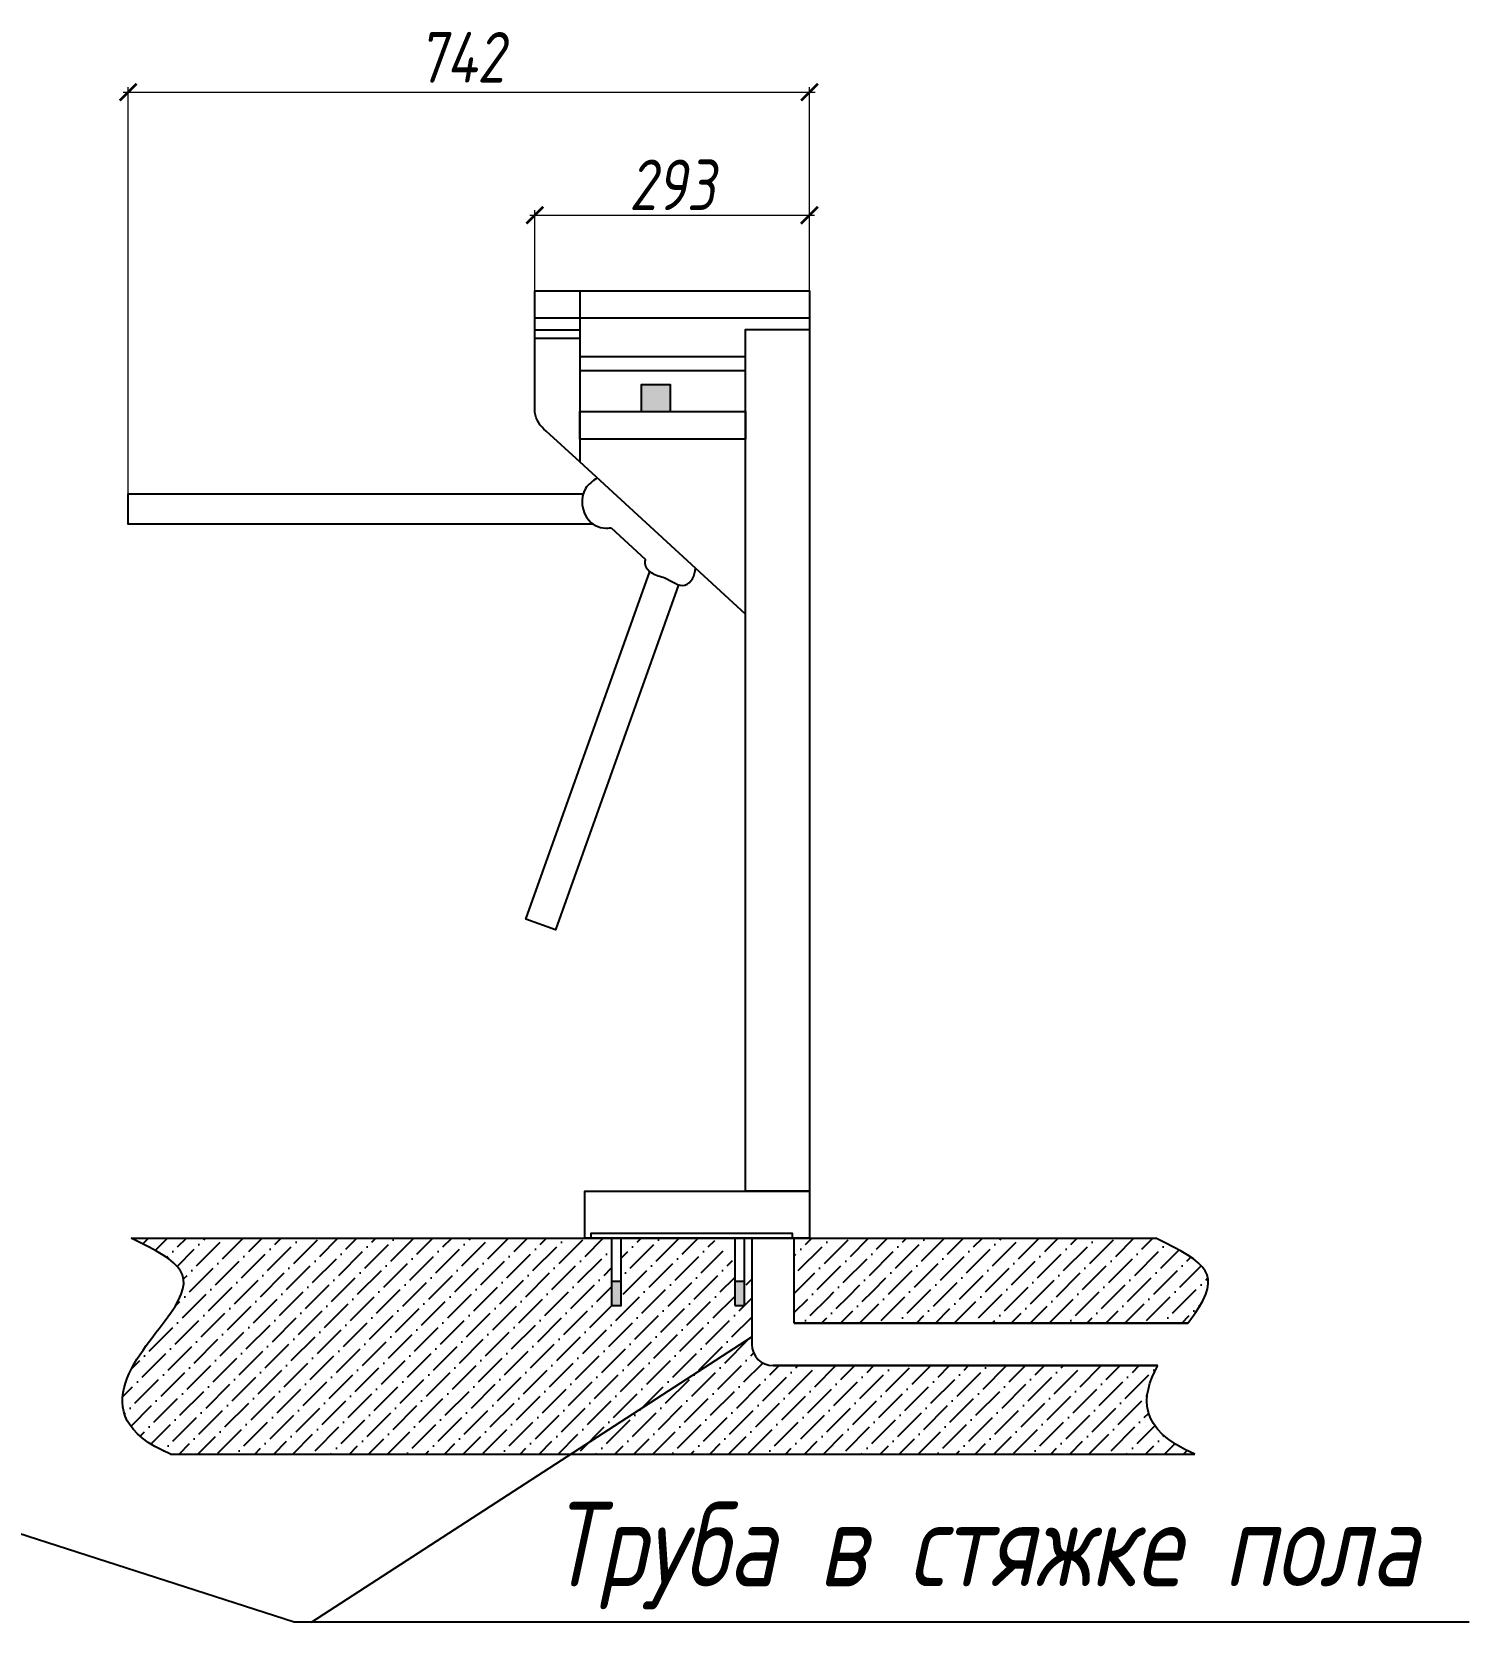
# Model space of a CAD drawing. Header units: millimetres. Extents: x 4247 to 622543, y -201358 to 142419.
# Drawn here: x 281489 to 290003, y -142979 to -133560 of the extents above; entities that cross this region are included whole.
import ezdxf

# ---------------------------------------------------------------- set-up
doc = ezdxf.new("R2010")
doc.units = ezdxf.units.MM
doc.layers.get('DEFPOINTS').update_dxf_attribs({"color": 252, "lineweight": 9})
doc.layers.add('ПОЛЫ', color=7, linetype='Continuous')
doc.layers.add('Чертёжик', color=7, linetype='Continuous')
doc.layers.add('экспликация_назначение_отделка', color=12, linetype='Continuous', lineweight=15)
doc.styles.add('RUSS', font='isocpeur.ttf', dxfattribs={"width": 0.8, "oblique": 10})
doc.styles.add('М2', font='isocpeui.ttf', dxfattribs={"width": 0.8})
doc.dimstyles.new('300 мм М100', dxfattribs={"dimscale": 0, "dimtxt": 300, "dimasz": 100, "dimexe": 30, "dimexo": 0, "dimgap": 30, "dimtad": 1, "dimdec": 0, "dimrnd": 5, "dimzin": 0, "dimdsep": 46, "dimtxsty": 'RUSS', "dimblk": 'ARCHTICK', "dimcen": 0, "dimdle": 30, "dimclrd": 256, "dimclre": 256, "dimclrt": 256, "dimadec": 0, "dimazin": 0, "dimtfac": 1, "dimtdec": 0, "dimtofl": 0, "dimtmove": 1, "dimatfit": 3, "dimfxl": 1, "dimtolj": 1, "dimtzin": 0, "dimlwd": 0, "dimlwe": 0, "dimarcsym": 0})
pattern_1 = [(45, (415064.17, -357152.8), (42.09495, 154.348152), [198.4375, -39.6875, 0, -39.6875])]

# ---------------------------------------------------------------- blocks, each defined once
blk = doc.blocks.new('_ArchTick')
at = {"color": 0, "linetype": 'ByBlock', "const_width": 0.15}
blk.add_lwpolyline([(-0.5, -0.5), (0.5, 0.5)], dxfattribs=at)
blk = doc.blocks.new('*D479')
at = {"layer": 'DEFPOINTS', "color": 0, "transparency": 16777216}
for p in [(286095, -134646.2), (284468.8, -135094.9), (286095, -135094.9)]:
    blk.add_point(p, dxfattribs=at)
at = {"layer": 'Чертёжик', "lineweight": 0, "transparency": 16777216}
for p, q in [((284438.8, -134646.2), (286125, -134646.2)), ((284468.8, -135094.9), (284468.8, -134616.2)), ((286095, -135094.9), (286095, -134616.2))]:
    blk.add_line(p, q, dxfattribs=at)
at = {"layer": 'Чертёжик', "lineweight": 0, "transparency": 16777216, "xscale": 100, "yscale": 100, "zscale": 100, "rotation": 180}
blk.add_blockref('_ArchTick', (284468.8, -134646.2), dxfattribs=at)
at = {"layer": 'Чертёжик', "lineweight": 0, "transparency": 16777216, "xscale": 100, "yscale": 100, "zscale": 100}
blk.add_blockref('_ArchTick', (286095, -134646.2), dxfattribs=at)
at = {"layer": 'Чертёжик', "transparency": 16777216, "insert": (285281.9, -134466.2), "char_height": 300, "attachment_point": 5, "style": 'RUSS'}
blk.add_mtext('\\A1;293', dxfattribs=at)

msp = doc.modelspace()

# ---------------------------------------------------------------- hatches: boundary and pattern name
at = {"layer": 'ПОЛЫ', "true_color": 0x000000}
h = msp.add_hatch(color=18, dxfattribs=at)
h.dxf.hatch_style = 1
h.paths.add_polyline_path([(285098.148, -135809.559), (285272.542, -135809.559), (285272.542, -135650.311), (285098.148, -135650.311)])
at = {"layer": 'ПОЛЫ', "true_color": 0x939598}
h = msp.add_hatch(dxfattribs=at)
h.set_pattern_fill('ANSI36', color=252, scale=25)
h.set_pattern_definition(pattern_1)
edge = h.paths.add_edge_path()
edge.add_line((286005.448, -141207.777), (288335.931, -141207.777))
edge.add_line((288335.931, -141207.777), (288338.702, -141204.145))
edge.add_line((288338.702, -141204.145), (288343.072, -141198.394))
edge.add_line((288343.072, -141198.394), (288347.385, -141192.691))
edge.add_line((288347.385, -141192.691), (288351.637, -141187.038))
edge.add_line((288351.637, -141187.038), (288355.826, -141181.434))
edge.add_line((288355.826, -141181.434), (288359.948, -141175.881))
edge.add_line((288359.948, -141175.881), (288364, -141170.379))
edge.add_line((288364, -141170.379), (288367.978, -141164.93))
edge.add_line((288367.978, -141164.93), (288371.878, -141159.534))
edge.add_line((288371.878, -141159.534), (288375.698, -141154.192))
edge.add_line((288375.698, -141154.192), (288379.433, -141148.905))
edge.add_line((288379.433, -141148.905), (288383.082, -141143.673))
edge.add_line((288383.082, -141143.673), (288386.643, -141138.496))
edge.add_line((288386.643, -141138.496), (288390.117, -141133.374))
edge.add_line((288390.117, -141133.374), (288393.504, -141128.306))
edge.add_line((288393.504, -141128.306), (288396.803, -141123.291))
edge.add_line((288396.803, -141123.291), (288400.015, -141118.328))
edge.add_line((288400.015, -141118.328), (288403.14, -141113.417))
edge.add_line((288403.14, -141113.417), (288406.177, -141108.558))
edge.add_line((288406.177, -141108.558), (288409.127, -141103.749))
edge.add_line((288409.127, -141103.749), (288411.99, -141098.99))
edge.add_line((288411.99, -141098.99), (288414.766, -141094.28))
edge.add_line((288414.766, -141094.28), (288417.455, -141089.618))
edge.add_line((288417.455, -141089.618), (288420.057, -141085.005))
edge.add_line((288420.057, -141085.005), (288422.571, -141080.439))
edge.add_line((288422.571, -141080.439), (288424.999, -141075.919))
edge.add_line((288424.999, -141075.919), (288427.339, -141071.446))
edge.add_line((288427.339, -141071.446), (288429.593, -141067.018))
edge.add_line((288429.593, -141067.018), (288431.76, -141062.634))
edge.add_line((288431.76, -141062.634), (288433.839, -141058.295))
edge.add_line((288433.839, -141058.295), (288435.832, -141053.999))
edge.add_line((288435.832, -141053.999), (288437.738, -141049.745))
edge.add_line((288437.738, -141049.745), (288439.558, -141045.534))
edge.add_line((288439.558, -141045.534), (288441.29, -141041.364))
edge.add_line((288441.29, -141041.364), (288442.936, -141037.235))
edge.add_line((288442.936, -141037.235), (288444.495, -141033.146))
edge.add_line((288444.495, -141033.146), (288445.967, -141029.097))
edge.add_line((288445.967, -141029.097), (288447.353, -141025.086))
edge.add_line((288447.353, -141025.086), (288448.652, -141021.113))
edge.add_line((288448.652, -141021.113), (288449.865, -141017.178))
edge.add_line((288449.865, -141017.178), (288450.991, -141013.28))
edge.add_line((288450.991, -141013.28), (288452.03, -141009.418))
edge.add_line((288452.03, -141009.418), (288452.983, -141005.592))
edge.add_line((288452.983, -141005.592), (288453.85, -141001.801))
edge.add_line((288453.85, -141001.801), (288454.63, -140998.043))
edge.add_line((288454.63, -140998.043), (288455.323, -140994.32))
edge.add_line((288455.323, -140994.32), (288455.931, -140990.629))
edge.add_line((288455.931, -140990.629), (288456.452, -140986.971))
edge.add_line((288456.452, -140986.971), (288456.886, -140983.344))
edge.add_line((288456.886, -140983.344), (288457.235, -140979.749))
edge.add_line((288457.235, -140979.749), (288457.497, -140976.184))
edge.add_line((288457.497, -140976.184), (288457.673, -140972.648))
edge.add_line((288457.673, -140972.648), (288457.763, -140969.142))
edge.add_line((288457.763, -140969.142), (288457.766, -140965.663))
edge.add_line((288457.766, -140965.663), (288457.684, -140962.213))
edge.add_line((288457.684, -140962.213), (288457.515, -140958.79))
edge.add_line((288457.515, -140958.79), (288457.261, -140955.393))
edge.add_line((288457.261, -140955.393), (288456.92, -140952.022))
edge.add_line((288456.92, -140952.022), (288456.494, -140948.676))
edge.add_line((288456.494, -140948.676), (288455.981, -140945.355))
edge.add_line((288455.981, -140945.355), (288455.382, -140942.058))
edge.add_line((288455.382, -140942.058), (288454.698, -140938.783))
edge.add_line((288454.698, -140938.783), (288453.928, -140935.531))
edge.add_line((288453.928, -140935.531), (288453.072, -140932.302))
edge.add_line((288453.072, -140932.302), (288452.13, -140929.093))
edge.add_line((288452.13, -140929.093), (288451.102, -140925.905))
edge.add_line((288451.102, -140925.905), (288449.989, -140922.737))
edge.add_line((288449.989, -140922.737), (288448.79, -140919.588))
edge.add_line((288448.79, -140919.588), (288447.505, -140916.458))
edge.add_line((288447.505, -140916.458), (288446.135, -140913.346))
edge.add_line((288446.135, -140913.346), (288444.679, -140910.251))
edge.add_line((288444.679, -140910.251), (288443.137, -140907.173))
edge.add_line((288443.137, -140907.173), (288441.51, -140904.111))
edge.add_line((288441.51, -140904.111), (288439.797, -140901.064))
edge.add_line((288439.797, -140901.064), (288437.999, -140898.032))
edge.add_line((288437.999, -140898.032), (288436.115, -140895.014))
edge.add_line((288436.115, -140895.014), (288434.146, -140892.009))
edge.add_line((288434.146, -140892.009), (288432.092, -140889.018))
edge.add_line((288432.092, -140889.018), (288429.952, -140886.038))
edge.add_line((288429.952, -140886.038), (288427.727, -140883.07))
edge.add_line((288427.727, -140883.07), (288425.417, -140880.113))
edge.add_line((288425.417, -140880.113), (288423.021, -140877.166))
edge.add_line((288423.021, -140877.166), (288420.54, -140874.228))
edge.add_line((288420.54, -140874.228), (288417.974, -140871.299))
edge.add_line((288417.974, -140871.299), (288415.323, -140868.379))
edge.add_line((288415.323, -140868.379), (288412.586, -140865.466))
edge.add_line((288412.586, -140865.466), (288409.765, -140862.56))
edge.add_line((288409.765, -140862.56), (288406.858, -140859.66))
edge.add_line((288406.858, -140859.66), (288403.867, -140856.766))
edge.add_line((288403.867, -140856.766), (288400.79, -140853.877))
edge.add_line((288400.79, -140853.877), (288397.628, -140850.992))
edge.add_line((288397.628, -140850.992), (288394.382, -140848.111))
edge.add_line((288394.382, -140848.111), (288391.05, -140845.233))
edge.add_line((288391.05, -140845.233), (288387.634, -140842.357))
edge.add_line((288387.634, -140842.357), (288384.133, -140839.483))
edge.add_line((288384.133, -140839.483), (288380.547, -140836.61))
edge.add_line((288380.547, -140836.61), (288376.876, -140833.737))
edge.add_line((288376.876, -140833.737), (288373.12, -140830.864))
edge.add_line((288373.12, -140830.864), (288369.28, -140827.99))
edge.add_line((288369.28, -140827.99), (288365.355, -140825.115))
edge.add_line((288365.355, -140825.115), (288361.345, -140822.237))
edge.add_line((288361.345, -140822.237), (288357.251, -140819.357))
edge.add_line((288357.251, -140819.357), (288353.072, -140816.473))
edge.add_line((288353.072, -140816.473), (288348.808, -140813.585))
edge.add_line((288348.808, -140813.585), (288344.46, -140810.692))
edge.add_line((288344.46, -140810.692), (288340.027, -140807.794))
edge.add_line((288340.027, -140807.794), (288335.51, -140804.889))
edge.add_line((288335.51, -140804.889), (288330.909, -140801.978))
edge.add_line((288330.909, -140801.978), (288326.223, -140799.06))
edge.add_line((288326.223, -140799.06), (288321.452, -140796.133))
edge.add_line((288321.452, -140796.133), (288316.598, -140793.198))
edge.add_line((288316.598, -140793.198), (288311.659, -140790.253))
edge.add_line((288311.659, -140790.253), (288306.635, -140787.299))
edge.add_line((288306.635, -140787.299), (288301.528, -140784.333))
edge.add_line((288301.528, -140784.333), (288296.336, -140781.356))
edge.add_line((288296.336, -140781.356), (288291.06, -140778.368))
edge.add_line((288291.06, -140778.368), (288285.7, -140775.367))
edge.add_line((288285.7, -140775.367), (288280.255, -140772.352))
edge.add_line((288280.255, -140772.352), (288274.727, -140769.324))
edge.add_line((288274.727, -140769.324), (288269.115, -140766.281))
edge.add_line((288269.115, -140766.281), (288263.418, -140763.223))
edge.add_line((288263.418, -140763.223), (288257.638, -140760.148))
edge.add_line((288257.638, -140760.148), (288251.773, -140757.058))
edge.add_line((288251.773, -140757.058), (288245.825, -140753.95))
edge.add_line((288245.825, -140753.95), (288239.792, -140750.824))
edge.add_line((288239.792, -140750.824), (288233.676, -140747.68))
edge.add_line((288233.676, -140747.68), (288227.476, -140744.517))
edge.add_line((288227.476, -140744.517), (288221.192, -140741.334))
edge.add_line((288221.192, -140741.334), (288214.824, -140738.131))
edge.add_line((288214.824, -140738.131), (288208.373, -140734.906))
edge.add_line((288208.373, -140734.906), (288201.837, -140731.66))
edge.add_line((288201.837, -140731.66), (288195.219, -140728.392))
edge.add_line((288195.219, -140728.392), (288188.516, -140725.1))
edge.add_line((288188.516, -140725.1), (288181.73, -140721.785))
edge.add_line((288181.73, -140721.785), (288174.86, -140718.445))
edge.add_line((288174.86, -140718.445), (288167.907, -140715.08))
edge.add_line((288167.907, -140715.08), (288160.87, -140711.69))
edge.add_line((288160.87, -140711.69), (288153.749, -140708.274))
edge.add_line((288153.749, -140708.274), (288146.545, -140704.83))
edge.add_line((288146.545, -140704.83), (286884.703, -140704.83))
edge.add_arc((286205.237, -140231.958), 827.818, 256.0341199, 325.1641141, ccw=False)
edge.add_line((286005.448, -141035.305), (286005.448, -141207.777))
edge = h.paths.add_edge_path()
edge.add_line((288158.586, -141459.777), (285879.386, -141459.777))
edge.add_arc((285879.386, -141333.715), 126.062, 180, 270, ccw=False)
edge.add_line((285753.324, -141333.715), (285753.324, -140925.54))
edge.add_arc((286205.237, -140231.958), 827.818, 233.3253603, 236.9132261, ccw=False)
edge.add_line((285710.806, -140895.901), (285710.806, -141102.607))
edge.add_line((285710.806, -141102.607), (285652.307, -141102.607))
edge.add_line((285652.307, -141102.607), (285652.307, -140962.333))
edge.add_line((285652.307, -140962.333), (285652.307, -140848.034))
edge.add_arc((286205.237, -140231.958), 827.818, 214.8358859, 228.0919626, ccw=False)
edge.add_line((285525.771, -140704.83), (284980.697, -140704.83))
edge.add_line((284980.697, -140704.83), (284980.697, -141102.607))
edge.add_line((284980.697, -141102.607), (284922.198, -141102.607))
edge.add_line((284922.198, -141102.607), (284922.198, -140962.333))
edge.add_line((284922.198, -140962.333), (284922.198, -140704.83))
edge.add_line((284922.198, -140704.83), (282078.34, -140704.83))
edge.add_line((282078.34, -140704.83), (282085.544, -140708.274))
edge.add_line((282085.544, -140708.274), (282092.664, -140711.69))
edge.add_line((282092.664, -140711.69), (282099.701, -140715.08))
edge.add_line((282099.701, -140715.08), (282106.655, -140718.445))
edge.add_line((282106.655, -140718.445), (282113.524, -140721.785))
edge.add_line((282113.524, -140721.785), (282120.311, -140725.1))
edge.add_line((282120.311, -140725.1), (282127.013, -140728.392))
edge.add_line((282127.013, -140728.392), (282133.632, -140731.66))
edge.add_line((282133.632, -140731.66), (282140.167, -140734.906))
edge.add_line((282140.167, -140734.906), (282146.619, -140738.131))
edge.add_line((282146.619, -140738.131), (282152.986, -140741.334))
edge.add_line((282152.986, -140741.334), (282159.27, -140744.517))
edge.add_line((282159.27, -140744.517), (282165.47, -140747.68))
edge.add_line((282165.47, -140747.68), (282171.587, -140750.824))
edge.add_line((282171.587, -140750.824), (282177.619, -140753.95))
edge.add_line((282177.619, -140753.95), (282183.568, -140757.058))
edge.add_line((282183.568, -140757.058), (282189.432, -140760.148))
edge.add_line((282189.432, -140760.148), (282195.213, -140763.223))
edge.add_line((282195.213, -140763.223), (282200.909, -140766.281))
edge.add_line((282200.909, -140766.281), (282206.522, -140769.324))
edge.add_line((282206.522, -140769.324), (282212.05, -140772.352))
edge.add_line((282212.05, -140772.352), (282217.494, -140775.367))
edge.add_line((282217.494, -140775.367), (282222.854, -140778.368))
edge.add_line((282222.854, -140778.368), (282228.13, -140781.356))
edge.add_line((282228.13, -140781.356), (282233.322, -140784.333))
edge.add_line((282233.322, -140784.333), (282238.43, -140787.299))
edge.add_line((282238.43, -140787.299), (282243.453, -140790.253))
edge.add_line((282243.453, -140790.253), (282248.392, -140793.198))
edge.add_line((282248.392, -140793.198), (282253.247, -140796.133))
edge.add_line((282253.247, -140796.133), (282258.017, -140799.06))
edge.add_line((282258.017, -140799.06), (282262.703, -140801.978))
edge.add_line((282262.703, -140801.978), (282267.305, -140804.889))
edge.add_line((282267.305, -140804.889), (282271.822, -140807.794))
edge.add_line((282271.822, -140807.794), (282276.254, -140810.692))
edge.add_line((282276.254, -140810.692), (282280.603, -140813.585))
edge.add_line((282280.603, -140813.585), (282284.866, -140816.473))
edge.add_line((282284.866, -140816.473), (282289.045, -140819.357))
edge.add_line((282289.045, -140819.357), (282293.139, -140822.237))
edge.add_line((282293.139, -140822.237), (282297.149, -140825.115))
edge.add_line((282297.149, -140825.115), (282301.074, -140827.99))
edge.add_line((282301.074, -140827.99), (282304.915, -140830.864))
edge.add_line((282304.915, -140830.864), (282308.67, -140833.737))
edge.add_line((282308.67, -140833.737), (282312.341, -140836.61))
edge.add_line((282312.341, -140836.61), (282315.927, -140839.483))
edge.add_line((282315.927, -140839.483), (282319.428, -140842.357))
edge.add_line((282319.428, -140842.357), (282322.845, -140845.233))
edge.add_line((282322.845, -140845.233), (282326.176, -140848.111))
edge.add_line((282326.176, -140848.111), (282329.423, -140850.992))
edge.add_line((282329.423, -140850.992), (282332.585, -140853.877))
edge.add_line((282332.585, -140853.877), (282335.661, -140856.766))
edge.add_line((282335.661, -140856.766), (282338.653, -140859.66))
edge.add_line((282338.653, -140859.66), (282341.559, -140862.56))
edge.add_line((282341.559, -140862.56), (282344.381, -140865.466))
edge.add_line((282344.381, -140865.466), (282347.117, -140868.379))
edge.add_line((282347.117, -140868.379), (282349.769, -140871.299))
edge.add_line((282349.769, -140871.299), (282352.335, -140874.228))
edge.add_line((282352.335, -140874.228), (282354.816, -140877.166))
edge.add_line((282354.816, -140877.166), (282357.211, -140880.113))
edge.add_line((282357.211, -140880.113), (282359.522, -140883.07))
edge.add_line((282359.522, -140883.07), (282361.747, -140886.038))
edge.add_line((282361.747, -140886.038), (282363.887, -140889.018))
edge.add_line((282363.887, -140889.018), (282365.941, -140892.009))
edge.add_line((282365.941, -140892.009), (282367.91, -140895.014))
edge.add_line((282367.91, -140895.014), (282369.794, -140898.032))
edge.add_line((282369.794, -140898.032), (282371.592, -140901.064))
edge.add_line((282371.592, -140901.064), (282373.304, -140904.111))
edge.add_line((282373.304, -140904.111), (282374.932, -140907.173))
edge.add_line((282374.932, -140907.173), (282376.473, -140910.251))
edge.add_line((282376.473, -140910.251), (282377.929, -140913.346))
edge.add_line((282377.929, -140913.346), (282379.3, -140916.458))
edge.add_line((282379.3, -140916.458), (282380.584, -140919.588))
edge.add_line((282380.584, -140919.588), (282381.783, -140922.737))
edge.add_line((282381.783, -140922.737), (282382.897, -140925.905))
edge.add_line((282382.897, -140925.905), (282383.924, -140929.093))
edge.add_line((282383.924, -140929.093), (282384.866, -140932.302))
edge.add_line((282384.866, -140932.302), (282385.722, -140935.531))
edge.add_line((282385.722, -140935.531), (282386.493, -140938.783))
edge.add_line((282386.493, -140938.783), (282387.177, -140942.058))
edge.add_line((282387.177, -140942.058), (282387.775, -140945.355))
edge.add_line((282387.775, -140945.355), (282388.288, -140948.676))
edge.add_line((282388.288, -140948.676), (282388.715, -140952.022))
edge.add_line((282388.715, -140952.022), (282389.055, -140955.393))
edge.add_line((282389.055, -140955.393), (282389.31, -140958.79))
edge.add_line((282389.31, -140958.79), (282389.478, -140962.213))
edge.add_line((282389.478, -140962.213), (282389.561, -140965.663))
edge.add_line((282389.561, -140965.663), (282389.557, -140969.142))
edge.add_line((282389.557, -140969.142), (282389.467, -140972.648))
edge.add_line((282389.467, -140972.648), (282389.292, -140976.184))
edge.add_line((282389.292, -140976.184), (282389.029, -140979.749))
edge.add_line((282389.029, -140979.749), (282388.681, -140983.344))
edge.add_line((282388.681, -140983.344), (282388.246, -140986.971))
edge.add_line((282388.246, -140986.971), (282387.725, -140990.629))
edge.add_line((282387.725, -140990.629), (282387.118, -140994.32))
edge.add_line((282387.118, -140994.32), (282386.424, -140998.043))
edge.add_line((282386.424, -140998.043), (282385.644, -141001.801))
edge.add_line((282385.644, -141001.801), (282384.778, -141005.592))
edge.add_line((282384.778, -141005.592), (282383.825, -141009.418))
edge.add_line((282383.825, -141009.418), (282382.785, -141013.28))
edge.add_line((282382.785, -141013.28), (282381.659, -141017.178))
edge.add_line((282381.659, -141017.178), (282380.447, -141021.113))
edge.add_line((282380.447, -141021.113), (282379.148, -141025.086))
edge.add_line((282379.148, -141025.086), (282377.762, -141029.097))
edge.add_line((282377.762, -141029.097), (282376.29, -141033.146))
edge.add_line((282376.29, -141033.146), (282374.73, -141037.235))
edge.add_line((282374.73, -141037.235), (282373.085, -141041.364))
edge.add_line((282373.085, -141041.364), (282371.352, -141045.534))
edge.add_line((282371.352, -141045.534), (282369.533, -141049.745))
edge.add_line((282369.533, -141049.745), (282367.627, -141053.999))
edge.add_line((282367.627, -141053.999), (282365.634, -141058.295))
edge.add_line((282365.634, -141058.295), (282363.554, -141062.634))
edge.add_line((282363.554, -141062.634), (282361.387, -141067.018))
edge.add_line((282361.387, -141067.018), (282359.134, -141071.446))
edge.add_line((282359.134, -141071.446), (282356.793, -141075.919))
edge.add_line((282356.793, -141075.919), (282354.366, -141080.439))
edge.add_line((282354.366, -141080.439), (282351.851, -141085.005))
edge.add_line((282351.851, -141085.005), (282349.249, -141089.618))
edge.add_line((282349.249, -141089.618), (282346.561, -141094.28))
edge.add_line((282346.561, -141094.28), (282343.785, -141098.99))
edge.add_line((282343.785, -141098.99), (282340.922, -141103.749))
edge.add_line((282340.922, -141103.749), (282337.972, -141108.558))
edge.add_line((282337.972, -141108.558), (282334.934, -141113.417))
edge.add_line((282334.934, -141113.417), (282331.81, -141118.328))
edge.add_line((282331.81, -141118.328), (282328.598, -141123.291))
edge.add_line((282328.598, -141123.291), (282325.298, -141128.306))
edge.add_line((282325.298, -141128.306), (282321.912, -141133.374))
edge.add_line((282321.912, -141133.374), (282318.438, -141138.496))
edge.add_line((282318.438, -141138.496), (282314.877, -141143.673))
edge.add_line((282314.877, -141143.673), (282311.228, -141148.905))
edge.add_line((282311.228, -141148.905), (282307.492, -141154.192))
edge.add_line((282307.492, -141154.192), (282303.673, -141159.534))
edge.add_line((282303.673, -141159.534), (282299.772, -141164.93))
edge.add_line((282299.772, -141164.93), (282295.794, -141170.379))
edge.add_line((282295.794, -141170.379), (282291.743, -141175.881))
edge.add_line((282291.743, -141175.881), (282287.621, -141181.434))
edge.add_line((282287.621, -141181.434), (282283.432, -141187.038))
edge.add_line((282283.432, -141187.038), (282279.179, -141192.691))
edge.add_line((282279.179, -141192.691), (282274.866, -141198.394))
edge.add_line((282274.866, -141198.394), (282270.496, -141204.145))
edge.add_line((282270.496, -141204.145), (282266.073, -141209.943))
edge.add_line((282266.073, -141209.943), (282261.6, -141215.787))
edge.add_line((282261.6, -141215.787), (282257.079, -141221.678))
edge.add_line((282257.079, -141221.678), (282252.516, -141227.612))
edge.add_line((282252.516, -141227.612), (282247.913, -141233.591))
edge.add_line((282247.913, -141233.591), (282243.273, -141239.613))
edge.add_line((282243.273, -141239.613), (282238.6, -141245.677))
edge.add_line((282238.6, -141245.677), (282233.898, -141251.782))
edge.add_line((282233.898, -141251.782), (282229.169, -141257.928))
edge.add_line((282229.169, -141257.928), (282224.417, -141264.114))
edge.add_line((282224.417, -141264.114), (282219.646, -141270.338))
edge.add_line((282219.646, -141270.338), (282214.859, -141276.601))
edge.add_line((282214.859, -141276.601), (282210.059, -141282.9))
edge.add_line((282210.059, -141282.9), (282205.25, -141289.236))
edge.add_line((282205.25, -141289.236), (282200.434, -141295.608))
edge.add_line((282200.434, -141295.608), (282195.617, -141302.013))
edge.add_line((282195.617, -141302.013), (282190.8, -141308.453))
edge.add_line((282190.8, -141308.453), (282185.988, -141314.926))
edge.add_line((282185.988, -141314.926), (282181.183, -141321.43))
edge.add_line((282181.183, -141321.43), (282176.389, -141327.966))
edge.add_line((282176.389, -141327.966), (282171.61, -141334.532))
edge.add_line((282171.61, -141334.532), (282166.849, -141341.128))
edge.add_line((282166.849, -141341.128), (282162.109, -141347.752))
edge.add_line((282162.109, -141347.752), (282157.394, -141354.405))
edge.add_line((282157.394, -141354.405), (282152.707, -141361.084))
edge.add_line((282152.707, -141361.084), (282148.051, -141367.789))
edge.add_line((282148.051, -141367.789), (282143.43, -141374.52))
edge.add_line((282143.43, -141374.52), (282138.848, -141381.275))
edge.add_line((282138.848, -141381.275), (282134.307, -141388.054))
edge.add_line((282134.307, -141388.054), (282129.812, -141394.855))
edge.add_line((282129.812, -141394.855), (282125.364, -141401.679))
edge.add_line((282125.364, -141401.679), (282120.969, -141408.523))
edge.add_line((282120.969, -141408.523), (282116.629, -141415.388))
edge.add_line((282116.629, -141415.388), (282112.348, -141422.272))
edge.add_line((282112.348, -141422.272), (282108.129, -141429.174))
edge.add_line((282108.129, -141429.174), (282103.975, -141436.094))
edge.add_line((282103.975, -141436.094), (282099.89, -141443.031))
edge.add_line((282099.89, -141443.031), (282095.878, -141449.984))
edge.add_line((282095.878, -141449.984), (282091.941, -141456.953))
edge.add_line((282091.941, -141456.953), (282088.083, -141463.935))
edge.add_line((282088.083, -141463.935), (282084.308, -141470.931))
edge.add_line((282084.308, -141470.931), (282080.618, -141477.94))
edge.add_line((282080.618, -141477.94), (282077.018, -141484.96))
edge.add_line((282077.018, -141484.96), (282073.51, -141491.991))
edge.add_line((282073.51, -141491.991), (282070.099, -141499.032))
edge.add_line((282070.099, -141499.032), (282066.787, -141506.083))
edge.add_line((282066.787, -141506.083), (282063.578, -141513.142))
edge.add_line((282063.578, -141513.142), (282060.475, -141520.208))
edge.add_line((282060.475, -141520.208), (282057.482, -141527.281))
edge.add_line((282057.482, -141527.281), (282054.602, -141534.36))
edge.add_line((282054.602, -141534.36), (282051.838, -141541.444))
edge.add_line((282051.838, -141541.444), (282049.195, -141548.532))
edge.add_line((282049.195, -141548.532), (282046.674, -141555.623))
edge.add_line((282046.674, -141555.623), (282044.28, -141562.717))
edge.add_line((282044.28, -141562.717), (282042.017, -141569.813))
edge.add_line((282042.017, -141569.813), (282039.886, -141576.909))
edge.add_line((282039.886, -141576.909), (282037.893, -141584.005))
edge.add_line((282037.893, -141584.005), (282036.04, -141591.1))
edge.add_line((282036.04, -141591.1), (282034.33, -141598.193))
edge.add_line((282034.33, -141598.193), (282032.768, -141605.284))
edge.add_line((282032.768, -141605.284), (282031.356, -141612.371))
edge.add_line((282031.356, -141612.371), (282030.098, -141619.454))
edge.add_line((282030.098, -141619.454), (282028.997, -141626.532))
edge.add_line((282028.997, -141626.532), (282028.056, -141633.604))
edge.add_line((282028.056, -141633.604), (282027.28, -141640.669))
edge.add_line((282027.28, -141640.669), (282026.671, -141647.726))
edge.add_line((282026.671, -141647.726), (282026.234, -141654.774))
edge.add_line((282026.234, -141654.774), (282025.97, -141661.814))
edge.add_line((282025.97, -141661.814), (282025.884, -141668.843))
edge.add_line((282025.884, -141668.843), (282025.979, -141675.861))
edge.add_line((282025.979, -141675.861), (282026.258, -141682.867))
edge.add_line((282026.258, -141682.867), (282026.726, -141689.86))
edge.add_line((282026.726, -141689.86), (282027.384, -141696.84))
edge.add_line((282027.384, -141696.84), (282028.237, -141703.805))
edge.add_line((282028.237, -141703.805), (282029.289, -141710.755))
edge.add_line((282029.289, -141710.755), (282030.541, -141717.688))
edge.add_line((282030.541, -141717.688), (282031.999, -141724.605))
edge.add_line((282031.999, -141724.605), (282033.665, -141731.504))
edge.add_line((282033.665, -141731.504), (282035.542, -141738.384))
edge.add_line((282035.542, -141738.384), (282037.634, -141745.245))
edge.add_line((282037.634, -141745.245), (282039.945, -141752.085))
edge.add_line((282039.945, -141752.085), (282042.478, -141758.904))
edge.add_line((282042.478, -141758.904), (282045.236, -141765.701))
edge.add_line((282045.236, -141765.701), (282048.222, -141772.475))
edge.add_line((282048.222, -141772.475), (282051.441, -141779.225))
edge.add_line((282051.441, -141779.225), (282054.895, -141785.95))
edge.add_line((282054.895, -141785.95), (282058.588, -141792.65))
edge.add_line((282058.588, -141792.65), (282062.523, -141799.324))
edge.add_line((282062.523, -141799.324), (282066.703, -141805.971))
edge.add_line((282066.703, -141805.971), (282071.133, -141812.589))
edge.add_line((282071.133, -141812.589), (282075.815, -141819.179))
edge.add_line((282075.815, -141819.179), (282080.753, -141825.739))
edge.add_line((282080.753, -141825.739), (282085.95, -141832.269))
edge.add_line((282085.95, -141832.269), (282091.41, -141838.767))
edge.add_line((282091.41, -141838.767), (282097.136, -141845.233))
edge.add_line((282097.136, -141845.233), (282103.131, -141851.666))
edge.add_line((282103.131, -141851.666), (282109.399, -141858.064))
edge.add_line((282109.399, -141858.064), (282115.943, -141864.429))
edge.add_line((282115.943, -141864.429), (282122.767, -141870.757))
edge.add_line((282122.767, -141870.757), (282129.874, -141877.049))
edge.add_line((282129.874, -141877.049), (282137.267, -141883.304))
edge.add_line((282137.267, -141883.304), (282144.95, -141889.52))
edge.add_line((282144.95, -141889.52), (282152.926, -141895.698))
edge.add_line((282152.926, -141895.698), (282161.199, -141901.836))
edge.add_line((282161.199, -141901.836), (282169.772, -141907.933))
edge.add_line((282169.772, -141907.933), (282178.648, -141913.988))
edge.add_line((282178.648, -141913.988), (282187.831, -141920.001))
edge.add_line((282187.831, -141920.001), (282197.324, -141925.971))
edge.add_line((282197.324, -141925.971), (282207.131, -141931.897))
edge.add_line((282207.131, -141931.897), (282217.255, -141937.778))
edge.add_line((282217.255, -141937.778), (282227.699, -141943.613))
edge.add_line((282227.699, -141943.613), (282238.467, -141949.401))
edge.add_line((282238.467, -141949.401), (282249.562, -141955.142))
edge.add_line((282249.562, -141955.142), (282260.988, -141960.835))
edge.add_line((282260.988, -141960.835), (282272.748, -141966.479))
edge.add_line((282272.748, -141966.479), (282284.845, -141972.072))
edge.add_line((282284.845, -141972.072), (282297.283, -141977.615))
edge.add_line((282297.283, -141977.615), (282310.065, -141983.106))
edge.add_line((282310.065, -141983.106), (288378.271, -141983.106))
edge.add_line((288378.271, -141983.106), (288365.489, -141977.615))
edge.add_line((288365.489, -141977.615), (288353.051, -141972.072))
edge.add_line((288353.051, -141972.072), (288340.954, -141966.479))
edge.add_line((288340.954, -141966.479), (288329.194, -141960.835))
edge.add_line((288329.194, -141960.835), (288317.768, -141955.142))
edge.add_line((288317.768, -141955.142), (288306.673, -141949.401))
edge.add_line((288306.673, -141949.401), (288295.905, -141943.613))
edge.add_line((288295.905, -141943.613), (288285.46, -141937.778))
edge.add_line((288285.46, -141937.778), (288275.337, -141931.897))
edge.add_line((288275.337, -141931.897), (288265.53, -141925.971))
edge.add_line((288265.53, -141925.971), (288256.037, -141920.001))
edge.add_line((288256.037, -141920.001), (288246.853, -141913.988))
edge.add_line((288246.853, -141913.988), (288237.977, -141907.933))
edge.add_line((288237.977, -141907.933), (288229.404, -141901.836))
edge.add_line((288229.404, -141901.836), (288221.132, -141895.698))
edge.add_line((288221.132, -141895.698), (288213.155, -141889.52))
edge.add_line((288213.155, -141889.52), (288205.472, -141883.304))
edge.add_line((288205.472, -141883.304), (288198.079, -141877.049))
edge.add_line((288198.079, -141877.049), (288190.972, -141870.757))
edge.add_line((288190.972, -141870.757), (288184.148, -141864.429))
edge.add_line((288184.148, -141864.429), (288177.604, -141858.064))
edge.add_line((288177.604, -141858.064), (288171.336, -141851.666))
edge.add_line((288171.336, -141851.666), (288165.341, -141845.233))
edge.add_line((288165.341, -141845.233), (288159.615, -141838.767))
edge.add_line((288159.615, -141838.767), (288154.156, -141832.269))
edge.add_line((288154.156, -141832.269), (288148.958, -141825.739))
edge.add_line((288148.958, -141825.739), (288144.021, -141819.179))
edge.add_line((288144.021, -141819.179), (288139.338, -141812.589))
edge.add_line((288139.338, -141812.589), (288134.909, -141805.971))
edge.add_line((288134.909, -141805.971), (288130.728, -141799.324))
edge.add_line((288130.728, -141799.324), (288126.793, -141792.65))
edge.add_line((288126.793, -141792.65), (288123.1, -141785.95))
edge.add_line((288123.1, -141785.95), (288119.646, -141779.225))
edge.add_line((288119.646, -141779.225), (288116.428, -141772.475))
edge.add_line((288116.428, -141772.475), (288113.441, -141765.701))
edge.add_line((288113.441, -141765.701), (288110.683, -141758.904))
edge.add_line((288110.683, -141758.904), (288108.151, -141752.085))
edge.add_line((288108.151, -141752.085), (288105.84, -141745.245))
edge.add_line((288105.84, -141745.245), (288103.747, -141738.384))
edge.add_line((288103.747, -141738.384), (288101.87, -141731.504))
edge.add_line((288101.87, -141731.504), (288100.204, -141724.605))
edge.add_line((288100.204, -141724.605), (288098.747, -141717.688))
edge.add_line((288098.747, -141717.688), (288097.494, -141710.755))
edge.add_line((288097.494, -141710.755), (288096.443, -141703.805))
edge.add_line((288096.443, -141703.805), (288095.59, -141696.84))
edge.add_line((288095.59, -141696.84), (288094.931, -141689.86))
edge.add_line((288094.931, -141689.86), (288094.464, -141682.867))
edge.add_line((288094.464, -141682.867), (288094.184, -141675.861))
edge.add_line((288094.184, -141675.861), (288094.089, -141668.843))
edge.add_line((288094.089, -141668.843), (288094.175, -141661.814))
edge.add_line((288094.175, -141661.814), (288094.439, -141654.774))
edge.add_line((288094.439, -141654.774), (288094.877, -141647.726))
edge.add_line((288094.877, -141647.726), (288095.486, -141640.669))
edge.add_line((288095.486, -141640.669), (288096.262, -141633.604))
edge.add_line((288096.262, -141633.604), (288097.202, -141626.532))
edge.add_line((288097.202, -141626.532), (288098.303, -141619.454))
edge.add_line((288098.303, -141619.454), (288099.561, -141612.371))
edge.add_line((288099.561, -141612.371), (288100.973, -141605.284))
edge.add_line((288100.973, -141605.284), (288102.536, -141598.193))
edge.add_line((288102.536, -141598.193), (288104.245, -141591.1))
edge.add_line((288104.245, -141591.1), (288106.098, -141584.005))
edge.add_line((288106.098, -141584.005), (288108.092, -141576.909))
edge.add_line((288108.092, -141576.909), (288110.222, -141569.813))
edge.add_line((288110.222, -141569.813), (288112.486, -141562.717))
edge.add_line((288112.486, -141562.717), (288114.88, -141555.623))
edge.add_line((288114.88, -141555.623), (288117.4, -141548.532))
edge.add_line((288117.4, -141548.532), (288120.044, -141541.444))
edge.add_line((288120.044, -141541.444), (288122.807, -141534.36))
edge.add_line((288122.807, -141534.36), (288125.688, -141527.281))
edge.add_line((288125.688, -141527.281), (288128.681, -141520.208))
edge.add_line((288128.681, -141520.208), (288131.783, -141513.142))
edge.add_line((288131.783, -141513.142), (288134.993, -141506.083))
edge.add_line((288134.993, -141506.083), (288138.305, -141499.032))
edge.add_line((288138.305, -141499.032), (288141.716, -141491.991))
edge.add_line((288141.716, -141491.991), (288145.223, -141484.96))
edge.add_line((288145.223, -141484.96), (288148.824, -141477.94))
edge.add_line((288148.824, -141477.94), (288152.513, -141470.931))
edge.add_line((288152.513, -141470.931), (288156.288, -141463.935))
edge.add_line((288156.288, -141463.935), (288158.586, -141459.777))
h = msp.add_hatch(dxfattribs=at)
h.set_pattern_fill('ANSI36', color=252, scale=25)
h.set_pattern_definition(pattern_1)
h.paths.add_polyline_path([(286884.703, -140704.83), (286005.448, -140704.83), (286005.448, -141035.305, 0.31113026)])
at = {"layer": 'ПОЛЫ', "true_color": 0x000000}
h = msp.add_hatch(color=18, dxfattribs=at)
h.dxf.hatch_style = 1
h.paths.add_polyline_path([(284980.697, -140962.333), (284922.198, -140962.333), (284922.198, -141102.607), (284980.697, -141102.607)])
h = msp.add_hatch(color=18, dxfattribs=at)
h.dxf.hatch_style = 1
h.paths.add_polyline_path([(285710.806, -140962.333), (285652.307, -140962.333), (285652.307, -141102.607), (285710.806, -141102.607)])

# ---------------------------------------------------------------- linework, layer by layer
at = {"linetype": 'ByBlock', "lineweight": 30}
for points in [[(286005.448, -141207.777), (288335.933, -141207.777)], [(285879.386, -141459.777), (288158.575, -141459.777)]]:
    msp.add_lwpolyline(points, dxfattribs=at)
at = {"layer": 'Чертёжик', "lineweight": 0}
for p, q in [((282030.752, -133917.321), (286128.409, -133917.321)), ((282060.752, -136295.422), (282060.752, -133887.321)), ((286094.997, -135094.85), (286094.997, -133887.321))]:
    msp.add_line(p, q, dxfattribs=at)
at = {"layer": 'Чертёжик', "color": 18, "true_color": 0x000000}
msp.add_lwpolyline([(285716.526, -137008.865), (284734.958, -136107.66), (284535.361, -135924.405, -0.18882487), (284468.828, -135815.257), (284468.828, -135094.85), (286094.997, -135094.85), (286094.997, -135322.559)], format="xyb", dxfattribs=at)
for points in [[(284468.828, -135094.85), (286094.997, -135094.85), (286094.997, -135256.149), (284468.828, -135256.149)], [(284468.828, -135325.807), (284734.958, -135325.807), (284734.958, -135376.886), (284468.828, -135376.886)], [(286094.997, -140425.83), (285716.526, -140425.83), (285716.526, -135322.559), (286094.997, -135322.559)], [(284734.958, -135566.18), (285716.526, -135566.18), (285716.526, -135485.055), (284734.958, -135485.055)], [(285098.148, -135809.559), (285272.542, -135809.559), (285272.542, -135650.311), (285098.148, -135650.311)], [(284734.958, -135809.559), (285716.526, -135809.559), (285716.526, -135971.81), (284734.958, -135971.81)], [(286094.997, -140704.83), (284763.989, -140704.83), (284763.989, -140425.83), (286094.997, -140425.83)], [(284800.7, -140704.83), (285995.424, -140704.83), (285995.424, -140676.475), (284800.7, -140676.475)], [(284922.198, -141102.607), (284980.697, -141102.607), (284980.697, -140704.83), (284922.198, -140704.83)], [(285652.307, -141102.607), (285710.806, -141102.607), (285710.806, -140704.83), (285652.307, -140704.83)], [(284922.198, -141102.607), (284980.697, -141102.607), (284980.697, -140962.333), (284922.198, -140962.333)], [(285652.307, -141102.607), (285710.806, -141102.607), (285710.806, -140962.333), (285652.307, -140962.333)]]:
    msp.add_lwpolyline(points, close=True, dxfattribs=at)
for points in [[(284734.958, -135094.85), (284734.958, -136107.66)], [(284815.922, -136476.428), (282060.752, -136476.428), (282060.752, -136295.422), (284755.655, -136295.422)], [(284919.983, -136497.541), (285122.797, -136683.028)], [(285319.217, -136834.861), (284591.757, -138878.373), (284416.235, -138815.89), (285149.475, -136756.144)], [(282078.34, -140704.83), (288146.545, -140704.83)], [(286005.448, -141207.777), (286005.448, -140704.83), (285753.324, -140704.83), (285753.324, -141333.715)], [(287975.774, -142979.197), (283145.745, -142979.197), (285753.324, -141289.348)], [(290002.674, -142979.197), (283042.615, -142979.197), (278076.329, -141379.292)], [(282310.065, -141983.106), (288378.271, -141983.106)]]:
    msp.add_lwpolyline(points, dxfattribs=at)
msp.add_arc((285879.386, -141333.715), 126.062, 180, 270, dxfattribs=at)
for points in [[(284837.685, -136201.977), (284769.016, -136265.291), (284789.738, -136455.016), (284903.743, -136499.387), (284919.983, -136497.541)], [(285122.797, -136683.028), (285120.389, -136707.426), (285161.28, -136765.023), (285238.894, -136794.353), (285357.249, -136837.233), (285402.454, -136799.003), (285420.81, -136737.36)]]:
    msp.add_spline(points, degree=3, dxfattribs=at)
for points in [[(282310.065, -141983.106), (281757.301, -141749.937), (282550.062, -140996.672), (282387.486, -140852.336), (282078.34, -140704.83)], [(288378.271, -141983.106), (288038.86, -141839.934), (288057.302, -141642.673), (288158.575, -141459.777)]]:
    msp.add_open_spline(points, degree=3, dxfattribs=at)
msp.add_open_spline([(288335.933, -141207.777), (288351.626, -141187.216), (288543.729, -140930.496), (288455.692, -140852.336), (288146.545, -140704.83)], degree=3, knots=[0.91697335, 0.91697335, 0.91697335, 0.91697335, 1, 2, 2, 2, 2], dxfattribs=at)

# ---------------------------------------------------------------- block references
at = {"layer": 'Чертёжик', "lineweight": 0, "xscale": 100, "yscale": 100, "zscale": 100, "rotation": 180}
for p in [(282060.752, -133917.321), (286094.997, -133917.321)]:
    msp.add_blockref('_ArchTick', p, dxfattribs=at)

# ---------------------------------------------------------------- texts
at = {"layer": 'Чертёжик', "insert": (284034.227, -133710.828), "char_height": 300, "attachment_point": 5, "style": 'RUSS'}
msp.add_mtext('\\A1;742', dxfattribs=at)
at = {"layer": 'экспликация_назначение_отделка', "color": 18, "true_color": 0x000000, "insert": (287129.411, -142584.9), "char_height": 500, "width": 7740.21119, "attachment_point": 5, "line_spacing_factor": 0.648, "style": 'М2'}
msp.add_mtext('Труба в стяжке пола', dxfattribs=at)

# ---------------------------------------------------------------- dimensions: what is measured, and where the dimension line sits
at = {"layer": 'Чертёжик', "color": 18, "true_color": 0x000000}
dim = msp.add_linear_dim(base=(286094.997, -134646.185), p1=(284468.828, -135094.85), p2=(286094.997, -135094.85), text='293', dimstyle='300 мм М100', override={"dimscale": 1}, dxfattribs=at)
dim.commit()
dim.dimension.update_dxf_attribs({"geometry": '*D479', "text_midpoint": (285281.912, -134466.185)})

doc.saveas('drawing.dxf')
